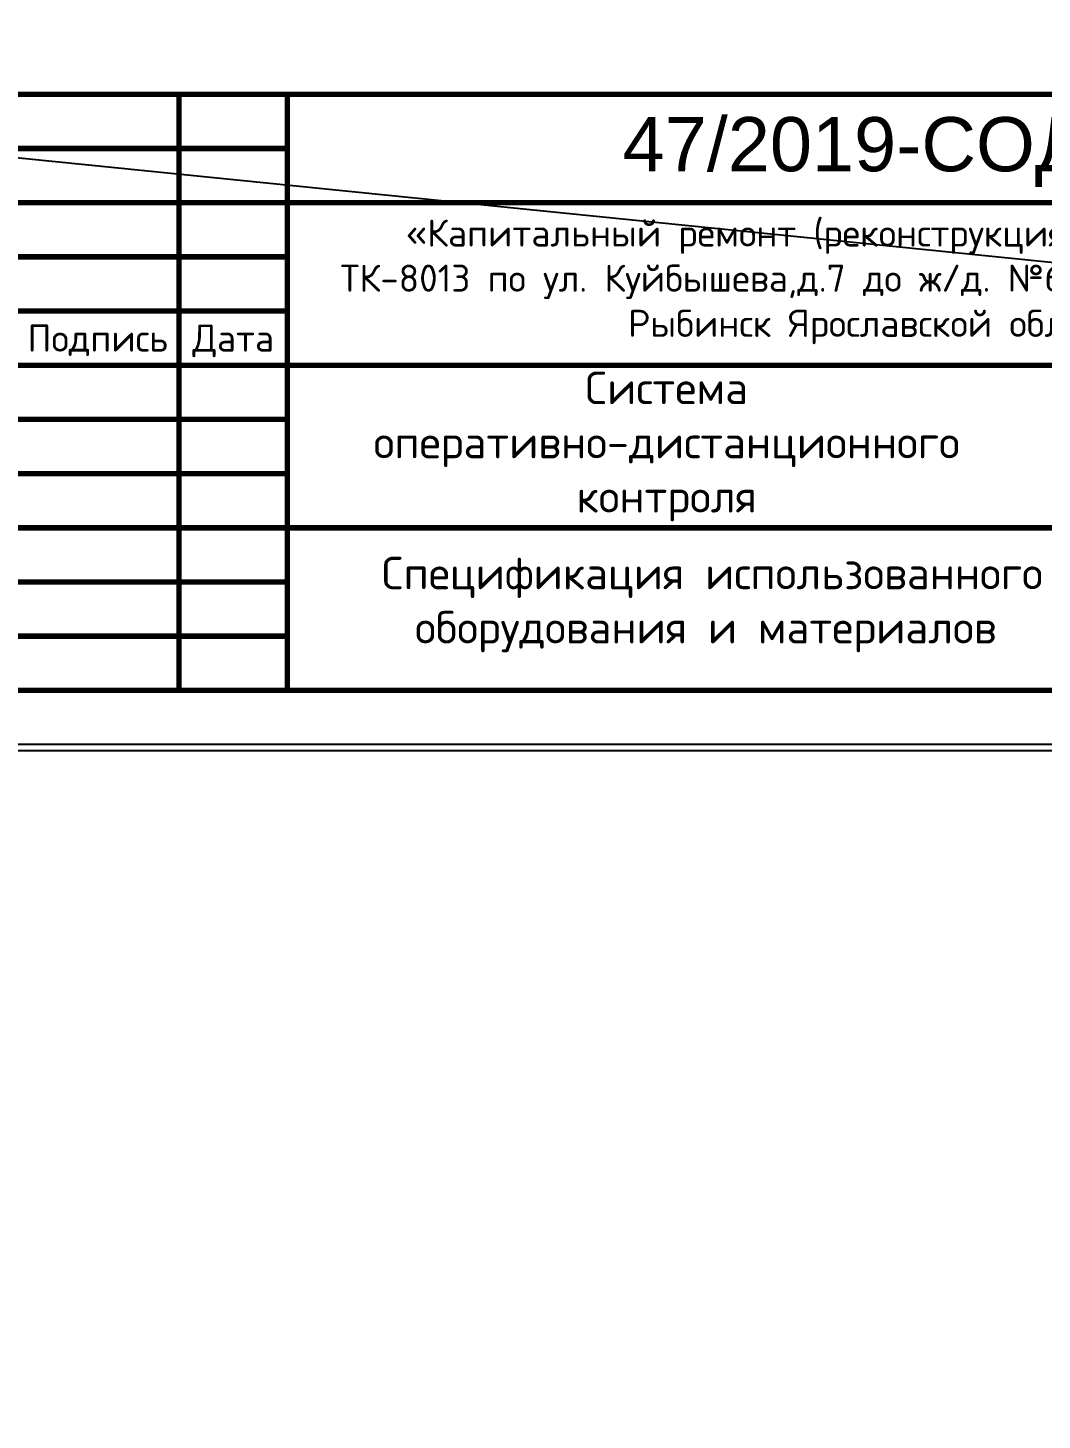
# Model space of a CAD drawing. Header units: millimetres. Extents: x -112426 to 6776, y 1218 to 38707.
# Drawn here: x 5623.6 to 5717.2, y 1339.4 to 1467.8 of the extents above; entities that cross this region are included whole.
import ezdxf
from ezdxf.enums import TextEntityAlignment as Align

# ---------------------------------------------------------------- set-up
doc = ezdxf.new("R2010")
doc.units = ezdxf.units.MM
doc.layers.add('Размеры на чертеже', color=250, linetype='Continuous', lineweight=25)
doc.styles.add('-ISOCPEUR-', font='isocpeur.ttf')
doc.styles.get("Standard").update_dxf_attribs({"font": 'arial.ttf'})

# ---------------------------------------------------------------- blocks, each defined once
blk = doc.blocks.new('*U154')
blk.add_lwpolyline([(0, 0), (420, 0), (420, -297), (0, -297)], close=True)
at = {"const_width": 0.5}
blk.add_lwpolyline([(20, -5), (415, -5), (415, -292), (20, -292)], close=True, dxfattribs=at)
for points in [[(230, -292), (230, -237), (415, -237)], [(285, -237), (285, -292)], [(295, -237), (295, -292)], [(230, -242), (295, -242)], [(230, -247), (295, -247)], [(295, -247), (415, -247)], [(230, -252), (295, -252)], [(230, -257), (295, -257)], [(230, -262), (415, -262)], [(230, -267), (295, -267)], [(230, -272), (295, -272)], [(230, -277), (295, -277)], [(295, -277), (415, -277)], [(230, -282), (295, -282)], [(230, -287), (295, -287)]]:
    blk.add_lwpolyline(points, dxfattribs=at)
at = {"style": '-ISOCPEUR-'}
for s, p in [('Подпись', (277.5, -259.5)), ('Дата', (290, -259.5))]:
    blk.add_text(s, height=2.5, dxfattribs=at).set_placement(p, align=Align.MIDDLE_CENTER)
for s, insert, char_height, width, attachment_point in [('\\pi9.87215;{\\C7;«Капитальный ремонт (реконструкция) тепловых сетей от \\P\\pi3.82692;ТК-8013 по ул. Куйбышева,д.7 до ж/д. №6 по ул. Луговая в ГО г. \\P\\pi30.38942;Рыбинск Ярославской области».}', (296.05, -248.55), 2.5, 110.5288, 1), ('Система оперативно-дистанционного контроля ', (330, -269.5), 3, 70, 5)]:
    blk.add_mtext(s, dxfattribs=dict(at, insert=insert, char_height=char_height, width=width, attachment_point=attachment_point))
blk.add_attdef('РАЗРАБОТАЛ', text='', height=2.5, dxfattribs=at).set_placement((250.5, -264.22), align=Align.MIDDLE_LEFT)
at = {"style": '-ISOCPEUR-', "flags": 8}
for tag, height, p in [('ДАТА', 2.5, (290.07, -264.4)), ('ДАТА1', 2.5, (290.07, -269.4)), ('ЛИСТ', 3, (386.39, -271.92)), ('ЛИСТОВ', 3, (403.89, -271.92)), ('ФОРМАТ', 3, (380.97, -294.75))]:
    blk.add_attdef(tag, text='', height=height, dxfattribs=at).set_placement(p, align=Align.MIDDLE_CENTER)
at = {"style": '-ISOCPEUR-'}
blk.add_attdef('ПРОВЕРИЛ', (250.75, -270.73), '', height=2.5, dxfattribs=at)
at = {"style": '-ISOCPEUR-', "flags": 8}
blk.add_attdef('ИМЯ_ЧЕРТЕЖА_001', (321.33, -285.18), '', height=3, dxfattribs=at)

msp = doc.modelspace()

# ---------------------------------------------------------------- linework, layer by layer
for p, q in [((1022.192, 1920.504), (6776.04, 1339.375)), ((1042.939, 1401.16), (6319.699, 1401.16))]:
    msp.add_line(p, q)

# ---------------------------------------------------------------- block references
at = {"layer": 'Размеры на чертеже', "lineweight": 90}
ref = msp.add_blockref('*U154', (5352.56, 1698.716), dxfattribs=at)
ref.add_attrib('ИМЯ_ЧЕРТЕЖА_001', 'Спецификация использованного', (5656.261, 1416.041), dxfattribs={"layer": '0', "height": 3, "style": '-ISOCPEUR-', "flags": 8})
ref.add_attrib('ИМЯ_ЧЕРТЕЖА_002', 'оборудования и материалов', (5659.336, 1411.041), dxfattribs={"layer": '0', "height": 3, "style": '-ISOCPEUR-'})

# ---------------------------------------------------------------- texts
at = {"insert": (5678.495, 1459.613), "char_height": 5, "width": 38.3472, "attachment_point": 1}
msp.add_mtext('47/2019-СОДК.С', dxfattribs=at)

doc.saveas('drawing.dxf')
